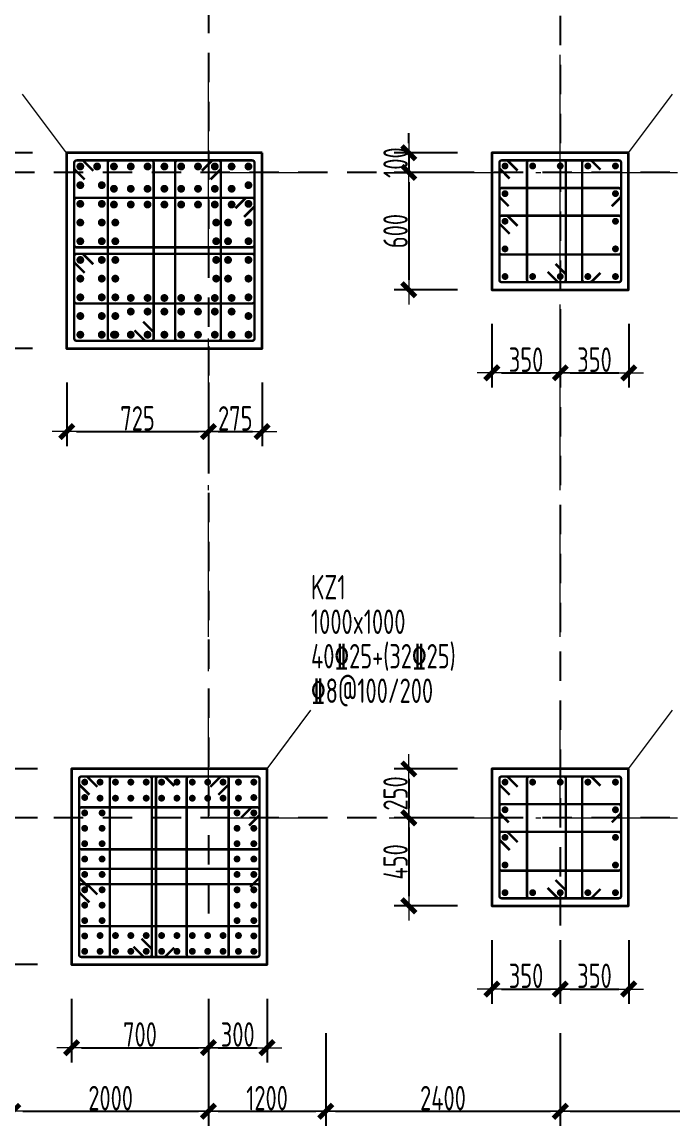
# Model space of a CAD drawing. Header units: millimetres. Extents: x 539196 to 807275, y 431843 to 1156631.
# Drawn here: x 610362 to 617021, y 953609 to 964896 of the extents above; entities that cross this region are included whole.
import ezdxf
from ezdxf.enums import TextEntityAlignment as Align

# ---------------------------------------------------------------- set-up
doc = ezdxf.new("R2010")
doc.units = ezdxf.units.MM
doc.header["$MEASUREMENT"] = 0
for name, pattern in [('DOTE', [2.42, 2, -0.2, 0.02, -0.2]), ('点划线', [1850, 1200, -300, 50, -300]), ('虚线', [500, 300, -200])]:
    doc.linetypes.add(name, pattern=pattern)
doc.layers.add('DOTE', color=1, linetype='DOTE')
for name, color, linetype, lineweight in [('柱尺寸标注', 3, 'Continuous', 18), ('柱标注引线', 2, 'Continuous', 18), ('柱箍筋', 1, 'Continuous', 25), ('柱纵筋', 1, 'Continuous', 70), ('柱集中标注', 2, 'Continuous', 18), ('砼柱', 2, 'Continuous', 35), ('网格', 9, '点划线', 18), ('轴线标注', 3, 'Continuous', 18)]:
    doc.layers.add(name, color=color, linetype=linetype, lineweight=lineweight)
doc.styles.add('样式 1_yjk_yjk_yjk_yjk_yjk', font='yjkeng.shx', dxfattribs={"width": 0.7, "bigfont": 'yjkchn.shx'})
doc.dimstyles.new('盈建科结构_yjk_yjk_yjk_yjk_yjk', dxfattribs={"dimscale": 100, "dimtxt": 2.5, "dimasz": 1, "dimexe": 1.5, "dimexo": 0.625, "dimgap": 0.1, "dimtad": 1, "dimdec": 0, "dimrnd": 1, "dimzin": 0, "dimdsep": 46, "dimtxsty": '样式 1_yjk_yjk_yjk_yjk_yjk', "dimblk": '_yjkbk', "dimblk1": 'ARCHTICK', "dimblk2": 'ARCHTICK', "dimcen": 0.09, "dimadec": 0, "dimazin": 0, "dimtfac": 1, "dimtdec": 4, "dimtix": 1, "dimtmove": 2, "dimatfit": 3, "dimfxl": 0, "dimtolj": 1, "dimtzin": 0, "dimarcsym": 0})

# ---------------------------------------------------------------- blocks, each defined once
blk = doc.blocks.new('_yjkbk')
blk.add_line((-1, 0), (1.5, 0))
blk.add_lwpolyline([(-0.7, -0.7, 0.5, 0.5, 0), (0.7, 0.7, 0.5, 0.5, 0)], format="xyseb")
blk = doc.blocks.new('*D1788')
at = {"layer": 'Defpoints', "color": 0}
for p in [(610818, 961559), (612268, 961559), (612268, 960709)]:
    blk.add_point(p, dxfattribs=at)
at = {"layer": '柱尺寸标注', "color": 0, "lineweight": -2}
for p, q in [((610818, 961209), (610818, 960559)), ((612268, 961209), (612268, 960559)), ((610918, 960709), (612168, 960709))]:
    blk.add_line(p, q, dxfattribs=at)
at = {"layer": '柱尺寸标注', "color": 0, "lineweight": -2, "xscale": 100, "yscale": 100, "zscale": 100, "rotation": 180}
blk.add_blockref('_yjkbk', (610818, 960709), dxfattribs=at)
at = {"layer": '柱尺寸标注', "color": 0, "lineweight": -2, "xscale": 100, "yscale": 100, "zscale": 100}
blk.add_blockref('_yjkbk', (612268, 960709), dxfattribs=at)
at = {"layer": '柱尺寸标注', "color": 0, "insert": (611543, 960844), "char_height": 250, "attachment_point": 5, "style": '样式 1_yjk_yjk_yjk_yjk_yjk'}
blk.add_mtext('\\A1;725', dxfattribs=at)
blk = doc.blocks.new('_ARCHTICK')
at = {"color": 0, "linetype": 'ByBlock', "const_width": 0.15}
blk.add_lwpolyline([(-0.5, -0.5), (0.5, 0.5)], dxfattribs=at)
blk = doc.blocks.new('*D1789')
at = {"layer": 'Defpoints', "color": 0}
for p in [(612268, 961559), (612818, 961559), (612818, 960709)]:
    blk.add_point(p, dxfattribs=at)
at = {"layer": '柱尺寸标注', "color": 0, "lineweight": -2}
for p, q in [((612268, 961209), (612268, 960559)), ((612818, 961209), (612818, 960559)), ((612368, 960709), (612718, 960709))]:
    blk.add_line(p, q, dxfattribs=at)
at = {"layer": '柱尺寸标注', "color": 0, "lineweight": -2, "xscale": 100, "yscale": 100, "zscale": 100, "rotation": 180}
blk.add_blockref('_yjkbk', (612268, 960709), dxfattribs=at)
at = {"layer": '柱尺寸标注', "color": 0, "lineweight": -2, "xscale": 100, "yscale": 100, "zscale": 100}
blk.add_blockref('_yjkbk', (612818, 960709), dxfattribs=at)
at = {"layer": '柱尺寸标注', "color": 0, "insert": (612543, 960844), "char_height": 250, "attachment_point": 5, "style": '样式 1_yjk_yjk_yjk_yjk_yjk'}
blk.add_mtext('\\A1;275', dxfattribs=at)
blk = doc.blocks.new('*D1790')
at = {"layer": 'Defpoints', "color": 0}
for p in [(610818, 963559), (609968, 963359), (610818, 963359)]:
    blk.add_point(p, dxfattribs=at)
at = {"layer": '柱尺寸标注', "color": 0, "lineweight": -2}
for p, q in [((609968, 963659), (609968, 963759)), ((610468, 963559), (609818, 963559)), ((609968, 963559), (609968, 963359)), ((610468, 963359), (609818, 963359)), ((609968, 963259), (609968, 963159))]:
    blk.add_line(p, q, dxfattribs=at)
at = {"layer": '柱尺寸标注', "color": 0, "lineweight": -2, "xscale": 100, "yscale": 100, "zscale": 100}
for p, rotation in [((609968, 963559), 270), ((609968, 963359), 90)]:
    blk.add_blockref('_yjkbk', p, dxfattribs=dict(at, rotation=rotation))
at = {"layer": '柱尺寸标注', "color": 0, "insert": (609833, 963459), "char_height": 250, "attachment_point": 5, "rotation": 90, "style": '样式 1_yjk_yjk_yjk_yjk_yjk'}
blk.add_mtext('\\A1;100', dxfattribs=at)
blk = doc.blocks.new('*D1791')
at = {"layer": 'Defpoints', "color": 0}
for p in [(610818, 963359), (609968, 961559), (610818, 961559)]:
    blk.add_point(p, dxfattribs=at)
at = {"layer": '柱尺寸标注', "color": 0, "lineweight": -2}
for p, q in [((610468, 963359), (609818, 963359)), ((609968, 963259), (609968, 961659)), ((610468, 961559), (609818, 961559))]:
    blk.add_line(p, q, dxfattribs=at)
at = {"layer": '柱尺寸标注', "color": 0, "lineweight": -2, "xscale": 100, "yscale": 100, "zscale": 100}
for p, rotation in [((609968, 963359), 90), ((609968, 961559), 270)]:
    blk.add_blockref('_yjkbk', p, dxfattribs=dict(at, rotation=rotation))
at = {"layer": '柱尺寸标注', "color": 0, "insert": (609833, 962459), "char_height": 250, "attachment_point": 5, "rotation": 90, "style": '样式 1_yjk_yjk_yjk_yjk_yjk'}
blk.add_mtext('\\A1;900', dxfattribs=at)
blk = doc.blocks.new('*D1792')
at = {"layer": 'Defpoints', "color": 0}
for p in [(610868, 955259), (612268, 955259), (612268, 954409)]:
    blk.add_point(p, dxfattribs=at)
at = {"layer": '柱尺寸标注', "color": 0, "lineweight": -2}
for p, q in [((610868, 954909), (610868, 954259)), ((612268, 954909), (612268, 954259)), ((610968, 954409), (612168, 954409))]:
    blk.add_line(p, q, dxfattribs=at)
at = {"layer": '柱尺寸标注', "color": 0, "lineweight": -2, "xscale": 100, "yscale": 100, "zscale": 100, "rotation": 180}
blk.add_blockref('_yjkbk', (610868, 954409), dxfattribs=at)
at = {"layer": '柱尺寸标注', "color": 0, "lineweight": -2, "xscale": 100, "yscale": 100, "zscale": 100}
blk.add_blockref('_yjkbk', (612268, 954409), dxfattribs=at)
at = {"layer": '柱尺寸标注', "color": 0, "insert": (611568, 954544), "char_height": 250, "attachment_point": 5, "style": '样式 1_yjk_yjk_yjk_yjk_yjk'}
blk.add_mtext('\\A1;700', dxfattribs=at)
blk = doc.blocks.new('*D1793')
at = {"layer": 'Defpoints', "color": 0}
for p in [(612268, 955259), (612868, 955259), (612868, 954409)]:
    blk.add_point(p, dxfattribs=at)
at = {"layer": '柱尺寸标注', "color": 0, "lineweight": -2}
for p, q in [((612268, 954909), (612268, 954259)), ((612868, 954909), (612868, 954259)), ((612368, 954409), (612768, 954409))]:
    blk.add_line(p, q, dxfattribs=at)
at = {"layer": '柱尺寸标注', "color": 0, "lineweight": -2, "xscale": 100, "yscale": 100, "zscale": 100, "rotation": 180}
blk.add_blockref('_yjkbk', (612268, 954409), dxfattribs=at)
at = {"layer": '柱尺寸标注', "color": 0, "lineweight": -2, "xscale": 100, "yscale": 100, "zscale": 100}
blk.add_blockref('_yjkbk', (612868, 954409), dxfattribs=at)
at = {"layer": '柱尺寸标注', "color": 0, "insert": (612568, 954544), "char_height": 250, "attachment_point": 5, "style": '样式 1_yjk_yjk_yjk_yjk_yjk'}
blk.add_mtext('\\A1;300', dxfattribs=at)
blk = doc.blocks.new('*D1794')
at = {"layer": 'Defpoints', "color": 0}
for p in [(610868, 957259), (610018, 956759), (610868, 956759)]:
    blk.add_point(p, dxfattribs=at)
at = {"layer": '柱尺寸标注', "color": 0, "lineweight": -2}
for p, q in [((610518, 957259), (609868, 957259)), ((610018, 957159), (610018, 956859)), ((610518, 956759), (609868, 956759))]:
    blk.add_line(p, q, dxfattribs=at)
at = {"layer": '柱尺寸标注', "color": 0, "lineweight": -2, "xscale": 100, "yscale": 100, "zscale": 100}
for p, rotation in [((610018, 957259), 90), ((610018, 956759), 270)]:
    blk.add_blockref('_yjkbk', p, dxfattribs=dict(at, rotation=rotation))
at = {"layer": '柱尺寸标注', "color": 0, "insert": (609883, 957009), "char_height": 250, "attachment_point": 5, "rotation": 90, "style": '样式 1_yjk_yjk_yjk_yjk_yjk'}
blk.add_mtext('\\A1;250', dxfattribs=at)
blk = doc.blocks.new('*D1795')
at = {"layer": 'Defpoints', "color": 0}
for p in [(610868, 956759), (610018, 955259), (610868, 955259)]:
    blk.add_point(p, dxfattribs=at)
at = {"layer": '柱尺寸标注', "color": 0, "lineweight": -2}
for p, q in [((610518, 956759), (609868, 956759)), ((610018, 956659), (610018, 955359)), ((610518, 955259), (609868, 955259))]:
    blk.add_line(p, q, dxfattribs=at)
at = {"layer": '柱尺寸标注', "color": 0, "lineweight": -2, "xscale": 100, "yscale": 100, "zscale": 100}
for p, rotation in [((610018, 956759), 90), ((610018, 955259), 270)]:
    blk.add_blockref('_yjkbk', p, dxfattribs=dict(at, rotation=rotation))
at = {"layer": '柱尺寸标注', "color": 0, "insert": (609883, 956009), "char_height": 250, "attachment_point": 5, "rotation": 90, "style": '样式 1_yjk_yjk_yjk_yjk_yjk'}
blk.add_mtext('\\A1;750', dxfattribs=at)
blk = doc.blocks.new('*D1796')
at = {"layer": 'Defpoints', "color": 0}
for p in [(615168, 962159), (615868, 962159), (615868, 961309)]:
    blk.add_point(p, dxfattribs=at)
at = {"layer": '柱尺寸标注', "color": 0, "lineweight": -2}
for p, q in [((615168, 961809), (615168, 961159)), ((615868, 961809), (615868, 961159)), ((615268, 961309), (615768, 961309))]:
    blk.add_line(p, q, dxfattribs=at)
at = {"layer": '柱尺寸标注', "color": 0, "lineweight": -2, "xscale": 100, "yscale": 100, "zscale": 100, "rotation": 180}
blk.add_blockref('_yjkbk', (615168, 961309), dxfattribs=at)
at = {"layer": '柱尺寸标注', "color": 0, "lineweight": -2, "xscale": 100, "yscale": 100, "zscale": 100}
blk.add_blockref('_yjkbk', (615868, 961309), dxfattribs=at)
at = {"layer": '柱尺寸标注', "color": 0, "insert": (615518, 961444), "char_height": 250, "attachment_point": 5, "style": '样式 1_yjk_yjk_yjk_yjk_yjk'}
blk.add_mtext('\\A1;350', dxfattribs=at)
blk = doc.blocks.new('*D1797')
at = {"layer": 'Defpoints', "color": 0}
for p in [(615868, 962159), (616568, 962159), (616568, 961309)]:
    blk.add_point(p, dxfattribs=at)
at = {"layer": '柱尺寸标注', "color": 0, "lineweight": -2}
for p, q in [((615868, 961809), (615868, 961159)), ((616568, 961809), (616568, 961159)), ((615968, 961309), (616468, 961309))]:
    blk.add_line(p, q, dxfattribs=at)
at = {"layer": '柱尺寸标注', "color": 0, "lineweight": -2, "xscale": 100, "yscale": 100, "zscale": 100, "rotation": 180}
blk.add_blockref('_yjkbk', (615868, 961309), dxfattribs=at)
at = {"layer": '柱尺寸标注', "color": 0, "lineweight": -2, "xscale": 100, "yscale": 100, "zscale": 100}
blk.add_blockref('_yjkbk', (616568, 961309), dxfattribs=at)
at = {"layer": '柱尺寸标注', "color": 0, "insert": (616218, 961444), "char_height": 250, "attachment_point": 5, "style": '样式 1_yjk_yjk_yjk_yjk_yjk'}
blk.add_mtext('\\A1;350', dxfattribs=at)
blk = doc.blocks.new('*D1798')
at = {"layer": 'Defpoints', "color": 0}
for p in [(615168, 963559), (614318, 963359), (615168, 963359)]:
    blk.add_point(p, dxfattribs=at)
at = {"layer": '柱尺寸标注', "color": 0, "lineweight": -2}
for p, q in [((614318, 963659), (614318, 963759)), ((614818, 963559), (614168, 963559)), ((614318, 963559), (614318, 963359)), ((614818, 963359), (614168, 963359)), ((614318, 963259), (614318, 963159))]:
    blk.add_line(p, q, dxfattribs=at)
at = {"layer": '柱尺寸标注', "color": 0, "lineweight": -2, "xscale": 100, "yscale": 100, "zscale": 100}
for p, rotation in [((614318, 963559), 270), ((614318, 963359), 90)]:
    blk.add_blockref('_yjkbk', p, dxfattribs=dict(at, rotation=rotation))
at = {"layer": '柱尺寸标注', "color": 0, "insert": (614183, 963459), "char_height": 250, "attachment_point": 5, "rotation": 90, "style": '样式 1_yjk_yjk_yjk_yjk_yjk'}
blk.add_mtext('\\A1;100', dxfattribs=at)
blk = doc.blocks.new('*D1799')
at = {"layer": 'Defpoints', "color": 0}
for p in [(615168, 963359), (614318, 962159), (615168, 962159)]:
    blk.add_point(p, dxfattribs=at)
at = {"layer": '柱尺寸标注', "color": 0, "lineweight": -2}
for p, q in [((614818, 963359), (614168, 963359)), ((614318, 963259), (614318, 962259)), ((614818, 962159), (614168, 962159))]:
    blk.add_line(p, q, dxfattribs=at)
at = {"layer": '柱尺寸标注', "color": 0, "lineweight": -2, "xscale": 100, "yscale": 100, "zscale": 100}
for p, rotation in [((614318, 963359), 90), ((614318, 962159), 270)]:
    blk.add_blockref('_yjkbk', p, dxfattribs=dict(at, rotation=rotation))
at = {"layer": '柱尺寸标注', "color": 0, "insert": (614183, 962759), "char_height": 250, "attachment_point": 5, "rotation": 90, "style": '样式 1_yjk_yjk_yjk_yjk_yjk'}
blk.add_mtext('\\A1;600', dxfattribs=at)
blk = doc.blocks.new('*D1800')
at = {"layer": 'Defpoints', "color": 0}
for p in [(615168, 955859), (615868, 955859), (615868, 955009)]:
    blk.add_point(p, dxfattribs=at)
at = {"layer": '柱尺寸标注', "color": 0, "lineweight": -2}
for p, q in [((615168, 955509), (615168, 954859)), ((615868, 955509), (615868, 954859)), ((615268, 955009), (615768, 955009))]:
    blk.add_line(p, q, dxfattribs=at)
at = {"layer": '柱尺寸标注', "color": 0, "lineweight": -2, "xscale": 100, "yscale": 100, "zscale": 100, "rotation": 180}
blk.add_blockref('_yjkbk', (615168, 955009), dxfattribs=at)
at = {"layer": '柱尺寸标注', "color": 0, "lineweight": -2, "xscale": 100, "yscale": 100, "zscale": 100}
blk.add_blockref('_yjkbk', (615868, 955009), dxfattribs=at)
at = {"layer": '柱尺寸标注', "color": 0, "insert": (615518, 955144), "char_height": 250, "attachment_point": 5, "style": '样式 1_yjk_yjk_yjk_yjk_yjk'}
blk.add_mtext('\\A1;350', dxfattribs=at)
blk = doc.blocks.new('*D1801')
at = {"layer": 'Defpoints', "color": 0}
for p in [(615868, 955859), (616568, 955859), (616568, 955009)]:
    blk.add_point(p, dxfattribs=at)
at = {"layer": '柱尺寸标注', "color": 0, "lineweight": -2}
for p, q in [((615868, 955509), (615868, 954859)), ((616568, 955509), (616568, 954859)), ((615968, 955009), (616468, 955009))]:
    blk.add_line(p, q, dxfattribs=at)
at = {"layer": '柱尺寸标注', "color": 0, "lineweight": -2, "xscale": 100, "yscale": 100, "zscale": 100, "rotation": 180}
blk.add_blockref('_yjkbk', (615868, 955009), dxfattribs=at)
at = {"layer": '柱尺寸标注', "color": 0, "lineweight": -2, "xscale": 100, "yscale": 100, "zscale": 100}
blk.add_blockref('_yjkbk', (616568, 955009), dxfattribs=at)
at = {"layer": '柱尺寸标注', "color": 0, "insert": (616218, 955144), "char_height": 250, "attachment_point": 5, "style": '样式 1_yjk_yjk_yjk_yjk_yjk'}
blk.add_mtext('\\A1;350', dxfattribs=at)
blk = doc.blocks.new('*D1802')
at = {"layer": 'Defpoints', "color": 0}
for p in [(615168, 957259), (614318, 956759), (615168, 956759)]:
    blk.add_point(p, dxfattribs=at)
at = {"layer": '柱尺寸标注', "color": 0, "lineweight": -2}
for p, q in [((614818, 957259), (614168, 957259)), ((614318, 957159), (614318, 956859)), ((614818, 956759), (614168, 956759))]:
    blk.add_line(p, q, dxfattribs=at)
at = {"layer": '柱尺寸标注', "color": 0, "lineweight": -2, "xscale": 100, "yscale": 100, "zscale": 100}
for p, rotation in [((614318, 957259), 90), ((614318, 956759), 270)]:
    blk.add_blockref('_yjkbk', p, dxfattribs=dict(at, rotation=rotation))
at = {"layer": '柱尺寸标注', "color": 0, "insert": (614183, 957009), "char_height": 250, "attachment_point": 5, "rotation": 90, "style": '样式 1_yjk_yjk_yjk_yjk_yjk'}
blk.add_mtext('\\A1;250', dxfattribs=at)
blk = doc.blocks.new('*D1803')
at = {"layer": 'Defpoints', "color": 0}
for p in [(615168, 956759), (614318, 955859), (615168, 955859)]:
    blk.add_point(p, dxfattribs=at)
at = {"layer": '柱尺寸标注', "color": 0, "lineweight": -2}
for p, q in [((614818, 956759), (614168, 956759)), ((614318, 956659), (614318, 955959)), ((614818, 955859), (614168, 955859))]:
    blk.add_line(p, q, dxfattribs=at)
at = {"layer": '柱尺寸标注', "color": 0, "lineweight": -2, "xscale": 100, "yscale": 100, "zscale": 100}
for p, rotation in [((614318, 956759), 90), ((614318, 955859), 270)]:
    blk.add_blockref('_yjkbk', p, dxfattribs=dict(at, rotation=rotation))
at = {"layer": '柱尺寸标注', "color": 0, "insert": (614183, 956309), "char_height": 250, "attachment_point": 5, "rotation": 90, "style": '样式 1_yjk_yjk_yjk_yjk_yjk'}
blk.add_mtext('\\A1;450', dxfattribs=at)
blk = doc.blocks.new('*D17')
at = {"layer": 'Defpoints', "color": 0}
for p in [(610268, 956759), (612268, 956759), (612268, 953759)]:
    blk.add_point(p, dxfattribs=at)
at = {"layer": '轴线标注', "color": 0, "lineweight": -2}
for p, q in [((610268, 954559), (610268, 953609)), ((612268, 954559), (612268, 953609)), ((610368, 953759), (612168, 953759))]:
    blk.add_line(p, q, dxfattribs=at)
at = {"layer": '轴线标注', "color": 0, "lineweight": -2, "xscale": 100, "yscale": 100, "zscale": 100, "rotation": 180}
blk.add_blockref('_yjkbk', (610268, 953759), dxfattribs=at)
at = {"layer": '轴线标注', "color": 0, "lineweight": -2, "xscale": 100, "yscale": 100, "zscale": 100}
blk.add_blockref('_yjkbk', (612268, 953759), dxfattribs=at)
at = {"layer": '轴线标注', "color": 0, "insert": (611268, 953894), "char_height": 250, "attachment_point": 5, "style": '样式 1_yjk_yjk_yjk_yjk_yjk'}
blk.add_mtext('\\A1;2000', dxfattribs=at)
blk = doc.blocks.new('*D19')
at = {"layer": 'Defpoints', "color": 0}
for p in [(612268, 956759), (613468, 956759), (613468, 953759)]:
    blk.add_point(p, dxfattribs=at)
at = {"layer": '轴线标注', "color": 0, "lineweight": -2}
for p, q in [((612268, 954559), (612268, 953609)), ((613468, 954559), (613468, 953609)), ((612368, 953759), (613368, 953759))]:
    blk.add_line(p, q, dxfattribs=at)
at = {"layer": '轴线标注', "color": 0, "lineweight": -2, "xscale": 100, "yscale": 100, "zscale": 100, "rotation": 180}
blk.add_blockref('_yjkbk', (612268, 953759), dxfattribs=at)
at = {"layer": '轴线标注', "color": 0, "lineweight": -2, "xscale": 100, "yscale": 100, "zscale": 100}
blk.add_blockref('_yjkbk', (613468, 953759), dxfattribs=at)
at = {"layer": '轴线标注', "color": 0, "insert": (612868, 953894), "char_height": 250, "attachment_point": 5, "style": '样式 1_yjk_yjk_yjk_yjk_yjk'}
blk.add_mtext('\\A1;1200', dxfattribs=at)
blk = doc.blocks.new('*D21')
at = {"layer": 'Defpoints', "color": 0}
for p in [(613468, 956759), (615868, 956759), (615868, 953759)]:
    blk.add_point(p, dxfattribs=at)
at = {"layer": '轴线标注', "color": 0, "lineweight": -2}
for p, q in [((613468, 954559), (613468, 953609)), ((615868, 954559), (615868, 953609)), ((613568, 953759), (615768, 953759))]:
    blk.add_line(p, q, dxfattribs=at)
at = {"layer": '轴线标注', "color": 0, "lineweight": -2, "xscale": 100, "yscale": 100, "zscale": 100, "rotation": 180}
blk.add_blockref('_yjkbk', (613468, 953759), dxfattribs=at)
at = {"layer": '轴线标注', "color": 0, "lineweight": -2, "xscale": 100, "yscale": 100, "zscale": 100}
blk.add_blockref('_yjkbk', (615868, 953759), dxfattribs=at)
at = {"layer": '轴线标注', "color": 0, "insert": (614668, 953894), "char_height": 250, "attachment_point": 5, "style": '样式 1_yjk_yjk_yjk_yjk_yjk'}
blk.add_mtext('\\A1;2400', dxfattribs=at)
blk = doc.blocks.new('*D23')
at = {"layer": 'Defpoints', "color": 0}
for p in [(615868, 956759), (619668, 956759), (619668, 953759)]:
    blk.add_point(p, dxfattribs=at)
at = {"layer": '轴线标注', "color": 0, "lineweight": -2}
for p, q in [((615868, 954559), (615868, 953609)), ((619668, 954559), (619668, 953609)), ((615968, 953759), (619568, 953759))]:
    blk.add_line(p, q, dxfattribs=at)
at = {"layer": '轴线标注', "color": 0, "lineweight": -2, "xscale": 100, "yscale": 100, "zscale": 100, "rotation": 180}
blk.add_blockref('_yjkbk', (615868, 953759), dxfattribs=at)
at = {"layer": '轴线标注', "color": 0, "lineweight": -2, "xscale": 100, "yscale": 100, "zscale": 100}
blk.add_blockref('_yjkbk', (619668, 953759), dxfattribs=at)
at = {"layer": '轴线标注', "color": 0, "insert": (617768, 953894), "char_height": 250, "attachment_point": 5, "style": '样式 1_yjk_yjk_yjk_yjk_yjk'}
blk.add_mtext('\\A1;3800', dxfattribs=at)
blk = doc.blocks.new('jzzw')
at = {"layer": 'DOTE', "color": 1, "linetype": '虚线'}
for p, q in [((917386, 873149), (917386, 834829)), ((913786, 853271), (913786, 834829)), ((913786, 853271), (913786, 834829)), ((913786, 853271), (913786, 834829)), ((952506, 842549), (911886, 842549)), ((952506, 842549), (911886, 842549)), ((952506, 835949), (912186, 835949)), ((952506, 835949), (912186, 835949)), ((952506, 835949), (912186, 835949)), ((952506, 835949), (912186, 835949))]:
    blk.add_line(p, q, dxfattribs=at)

msp = doc.modelspace()

# ---------------------------------------------------------------- linework, layer by layer
at = {"layer": '柱标注引线'}
for p, q in [((610817.6, 963559.2), (610367.6, 964159.2)), ((616567.6, 963559.2), (617017.6, 964159.2)), ((612867.6, 957259.2), (613317.6, 957859.2)), ((616567.6, 957259.2), (617017.6, 957859.2))]:
    msp.add_line(p, q, dxfattribs=at)
at = {"layer": '柱箍筋', "const_width": 25}
for points in [[(611090.2, 963375), (610991.2, 963474, 0.1989124), (610972.6, 963481.7), (610921.3, 963481.7, 0.4142136), (610895.1, 963455.5), (610895.1, 961663, 0.4142136), (610921.3, 961636.7), (612713.8, 961636.7, 0.4142136), (612740.1, 961663), (612740.1, 963455.5, 0.4142136), (612713.8, 963481.7), (610921.3, 963481.7, 0.4142136), (610895.1, 963455.5), (610895.1, 963404.2, 0.1989124), (610902.8, 963385.6), (611001.8, 963286.6)], [(611513, 961743.4), (611612, 961644.4, 0.1989124), (611630.6, 961636.7), (611681.8, 961636.7, 0.4142136), (611708.1, 961663), (611708.1, 963455.5, 0.4142136), (611681.8, 963481.7), (611265.3, 963481.7, 0.4142136), (611239.1, 963455.5), (611239.1, 961663, 0.4142136), (611265.3, 961636.7), (611681.8, 961636.7, 0.4142136), (611708.1, 961663), (611708.1, 961714.2, 0.1989124), (611700.4, 961732.8), (611601.4, 961831.8)], [(612201, 963375), (612300, 963474, -0.1989124), (612318.6, 963481.7), (612369.8, 963481.7, -0.4142136), (612396.1, 963455.5), (612396.1, 961663, -0.4142136), (612369.8, 961636.7), (611953.3, 961636.7, -0.4142136), (611927.1, 961663), (611927.1, 963455.5, -0.4142136), (611953.3, 963481.7), (612369.8, 963481.7, -0.4142136), (612396.1, 963455.5), (612396.1, 963404.2, -0.1989124), (612388.4, 963385.6), (612289.4, 963286.6)], [(615431.6, 963376.5), (615333.4, 963474.8, 0.1989124), (615316.6, 963481.7), (615268.8, 963481.7, 0.4142136), (615245.1, 963458), (615245.1, 962260.5, 0.4142136), (615268.8, 962236.7), (616466.3, 962236.7, 0.4142136), (616490.1, 962260.5), (616490.1, 963458, 0.4142136), (616466.3, 963481.7), (615268.8, 963481.7, 0.4142136), (615245.1, 963458), (615245.1, 963410.2, 0.1989124), (615252, 963393.5), (615350.3, 963295.2)], [(615738.5, 962342), (615836.8, 962243.7, 0.1989124), (615853.6, 962236.7), (615901.3, 962236.7, 0.4142136), (615925.1, 962260.5), (615925.1, 963458, 0.4142136), (615901.3, 963481.7), (615551.3, 963481.7, 0.4142136), (615527.6, 963458), (615527.6, 962260.5, 0.4142136), (615551.3, 962236.7), (615901.3, 962236.7, 0.4142136), (615925.1, 962260.5), (615925.1, 962308.2, 0.1989124), (615918.1, 962325), (615819.9, 962423.3)], [(616279.1, 962332.1), (616190.7, 962243.7, -0.131362), (616164.1, 962236.7), (616116.3, 962236.7, -0.4142136), (616092.6, 962260.5), (616092.6, 963458, -0.4142136), (616116.3, 963481.7), (616164.1, 963481.7, -0.131362), (616190.7, 963474.8), (616279.1, 963386.4)], [(615340.4, 963012.7), (615252, 963101.1, -0.131362), (615245.1, 963127.7), (615245.1, 963175.5, -0.4142136), (615268.8, 963199.2), (616466.3, 963199.2, -0.4142136), (616490.1, 963175.5), (616490.1, 963127.7, -0.131362), (616483.1, 963101.1), (616394.7, 963012.7)], [(612633.4, 962904.4), (612732.4, 963003.4, 0.1989124), (612740.1, 963022), (612740.1, 963073.3, 0.4142136), (612713.8, 963099.5), (610921.3, 963099.5, 0.4142136), (610895.1, 963073.3), (610895.1, 962618.5, 0.4142136), (610921.3, 962592.3), (612713.8, 962592.3, 0.4142136), (612740.1, 962618.5), (612740.1, 963073.3, 0.4142136), (612713.8, 963099.5), (612662.6, 963099.5, 0.1989124), (612644, 963091.8), (612545, 962992.8)], [(615350.3, 962730.2), (615252, 962828.5, -0.1989124), (615245.1, 962845.2), (615245.1, 962893, -0.4142136), (615268.8, 962916.7), (616466.3, 962916.7, -0.4142136), (616490.1, 962893), (616490.1, 962543, -0.4142136), (616466.3, 962519.2), (615268.8, 962519.2, -0.4142136), (615245.1, 962543), (615245.1, 962893, -0.4142136), (615268.8, 962916.7), (615316.6, 962916.7, -0.1989124), (615333.4, 962909.8), (615431.6, 962811.5)], [(611001.8, 962331.1), (610902.8, 962430.1, -0.1989124), (610895.1, 962448.7), (610895.1, 962499.9, -0.4142136), (610921.3, 962526.2), (612713.8, 962526.2, -0.4142136), (612740.1, 962499.9), (612740.1, 962045.2, -0.4142136), (612713.8, 962018.9), (610921.3, 962018.9, -0.4142136), (610895.1, 962045.2), (610895.1, 962499.9, -0.4142136), (610921.3, 962526.2), (610972.6, 962526.2, -0.1989124), (610991.2, 962518.5), (611090.2, 962419.5)], [(611131.6, 957076.5), (611033.4, 957174.8, 0.1989124), (611016.6, 957181.7), (610968.8, 957181.7, 0.4142136), (610945.1, 957158), (610945.1, 955360.5, 0.4142136), (610968.8, 955336.7), (612766.3, 955336.7, 0.4142136), (612790.1, 955360.5), (612790.1, 957158, 0.4142136), (612766.3, 957181.7), (610968.8, 957181.7, 0.4142136), (610945.1, 957158), (610945.1, 957110.2, 0.1989124), (610952, 957093.5), (611050.3, 956995.2)], [(611502.6, 955442), (611600.9, 955343.7, 0.1989124), (611617.7, 955336.7), (611665.4, 955336.7, 0.4142136), (611689.2, 955360.5), (611689.2, 957158, 0.4142136), (611665.4, 957181.7), (611283.4, 957181.7, 0.4142136), (611259.6, 957158), (611259.6, 955360.5, 0.4142136), (611283.4, 955336.7), (611665.4, 955336.7, 0.4142136), (611689.2, 955360.5), (611689.2, 955408.2, 0.1989124), (611682.2, 955425), (611583.9, 955523.3)], [(611918, 955432.1), (611829.6, 955343.7, -0.131362), (611802.9, 955336.7), (611755.2, 955336.7, -0.4142136), (611731.5, 955360.5), (611731.5, 957158, -0.4142136), (611755.2, 957181.7), (611802.9, 957181.7, -0.131362), (611829.6, 957174.8), (611918, 957086.4)], [(612289, 957076.5), (612387.3, 957174.8, -0.1989124), (612404.1, 957181.7), (612451.8, 957181.7, -0.4142136), (612475.5, 957158), (612475.5, 955360.5, -0.4142136), (612451.8, 955336.7), (612069.7, 955336.7, -0.4142136), (612046, 955360.5), (612046, 957158, -0.4142136), (612069.7, 957181.7), (612451.8, 957181.7, -0.4142136), (612475.5, 957158), (612475.5, 957110.2, -0.1989124), (612468.6, 957093.5), (612370.3, 956995.2)], [(615431.6, 957076.5), (615333.4, 957174.8, 0.1989124), (615316.6, 957181.7), (615268.8, 957181.7, 0.4142136), (615245.1, 957158), (615245.1, 955960.5, 0.4142136), (615268.8, 955936.7), (616466.3, 955936.7, 0.4142136), (616490.1, 955960.5), (616490.1, 957158, 0.4142136), (616466.3, 957181.7), (615268.8, 957181.7, 0.4142136), (615245.1, 957158), (615245.1, 957110.2, 0.1989124), (615252, 957093.5), (615350.3, 956995.2)], [(615738.5, 956042), (615836.8, 955943.7, 0.1989124), (615853.6, 955936.7), (615901.3, 955936.7, 0.4142136), (615925.1, 955960.5), (615925.1, 957158, 0.4142136), (615901.3, 957181.7), (615551.3, 957181.7, 0.4142136), (615527.6, 957158), (615527.6, 955960.5, 0.4142136), (615551.3, 955936.7), (615901.3, 955936.7, 0.4142136), (615925.1, 955960.5), (615925.1, 956008.2, 0.1989124), (615918.1, 956025), (615819.9, 956123.3)], [(616279.1, 956032.1), (616190.7, 955943.7, -0.131362), (616164.1, 955936.7), (616116.3, 955936.7, -0.4142136), (616092.6, 955960.5), (616092.6, 957158, -0.4142136), (616116.3, 957181.7), (616164.1, 957181.7, -0.131362), (616190.7, 957174.8), (616279.1, 957086.4)], [(612684.9, 956680.6), (612783.1, 956778.9, 0.1989124), (612790.1, 956795.7), (612790.1, 956843.4, 0.4142136), (612766.3, 956867.2), (610968.8, 956867.2, 0.4142136), (610945.1, 956843.4), (610945.1, 956461.4, 0.4142136), (610968.8, 956437.6), (612766.3, 956437.6, 0.4142136), (612790.1, 956461.4), (612790.1, 956843.4, 0.4142136), (612766.3, 956867.2), (612718.6, 956867.2, 0.1989124), (612701.8, 956860.2), (612603.5, 956762)], [(615340.4, 956712.7), (615252, 956801.1, -0.131362), (615245.1, 956827.7), (615245.1, 956875.5, -0.4142136), (615268.8, 956899.2), (616466.3, 956899.2, -0.4142136), (616490.1, 956875.5), (616490.1, 956827.7, -0.131362), (616483.1, 956801.1), (616394.7, 956712.7)], [(615350.3, 956430.2), (615252, 956528.5, -0.1989124), (615245.1, 956545.2), (615245.1, 956593, -0.4142136), (615268.8, 956616.7), (616466.3, 956616.7, -0.4142136), (616490.1, 956593), (616490.1, 956243, -0.4142136), (616466.3, 956219.2), (615268.8, 956219.2, -0.4142136), (615245.1, 956243), (615245.1, 956593, -0.4142136), (615268.8, 956616.7), (615316.6, 956616.7, -0.1989124), (615333.4, 956609.8), (615431.6, 956511.5)], [(611040.4, 956051.6), (610952, 956140, -0.131362), (610945.1, 956166.6), (610945.1, 956214.3, -0.4142136), (610968.8, 956238.1), (612766.3, 956238.1, -0.4142136), (612790.1, 956214.3), (612790.1, 956166.6, -0.131362), (612783.1, 956140), (612694.7, 956051.6)], [(611050.3, 955894.3), (610952, 955992.5, -0.1989124), (610945.1, 956009.3), (610945.1, 956057.1, -0.4142136), (610968.8, 956080.8), (612766.3, 956080.8, -0.4142136), (612790.1, 956057.1), (612790.1, 955675, -0.4142136), (612766.3, 955651.3), (610968.8, 955651.3, -0.4142136), (610945.1, 955675), (610945.1, 956057.1, -0.4142136), (610968.8, 956080.8), (611016.6, 956080.8, -0.1989124), (611033.4, 956073.9), (611131.6, 955975.6)]]:
    msp.add_lwpolyline(points, format="xyb", dxfattribs=at)
at = {"layer": '柱纵筋'}
for points, const_width in [([(610977.6, 963419.2, 1), (610937.6, 963419.2, 1)], 40), ([(611149.6, 963419.2, 1), (611109.6, 963419.2, 1)], 40), ([(611321.6, 963419.2, 1), (611281.6, 963419.2, 1)], 40), ([(611493.6, 963419.2, 1), (611453.6, 963419.2, 1)], 40), ([(611665.6, 963419.2, 1), (611625.6, 963419.2, 1)], 40), ([(611837.6, 963419.2, 1), (611797.6, 963419.2, 1)], 40), ([(612009.6, 963419.2, 1), (611969.6, 963419.2, 1)], 40), ([(612181.6, 963419.2, 1), (612141.6, 963419.2, 1)], 40), ([(612353.6, 963419.2, 1), (612313.6, 963419.2, 1)], 40), ([(612525.6, 963419.2, 1), (612485.6, 963419.2, 1)], 40), ([(612697.6, 963419.2, 1), (612657.6, 963419.2, 1)], 40), ([(615320.1, 963424.2, 1), (615285.1, 963424.2, 1)], 35), ([(615602.6, 963424.2, 1), (615567.6, 963424.2, 1)], 35), ([(615885.1, 963424.2, 1), (615850.1, 963424.2, 1)], 35), ([(616167.6, 963424.2, 1), (616132.6, 963424.2, 1)], 35), ([(616450.1, 963424.2, 1), (616415.1, 963424.2, 1)], 35), ([(610977.6, 963228.1, 1), (610937.6, 963228.1, 1)], 40), ([(611196.9, 963228.1, 1), (611156.9, 963228.1, 1)], 40), ([(611321.6, 963191.6, 1), (611281.6, 963191.6, 1)], 40), ([(611493.6, 963191.6, 1), (611453.6, 963191.6, 1)], 40), ([(611665.6, 963191.6, 1), (611625.6, 963191.6, 1)], 40), ([(611837.6, 963191.6, 1), (611797.6, 963191.6, 1)], 40), ([(612009.6, 963191.6, 1), (611969.6, 963191.6, 1)], 40), ([(612181.6, 963191.6, 1), (612141.6, 963191.6, 1)], 40), ([(612353.6, 963191.6, 1), (612313.6, 963191.6, 1)], 40), ([(612525.6, 963191.6, 1), (612485.6, 963191.6, 1)], 40), ([(612697.6, 963228.1, 1), (612657.6, 963228.1, 1)], 40), ([(615320.1, 963141.7, 1), (615285.1, 963141.7, 1)], 35), ([(616450.1, 963141.7, 1), (616415.1, 963141.7, 1)], 35), ([(610977.6, 963037, 1), (610937.6, 963037, 1)], 40), ([(611196.9, 963037, 1), (611156.9, 963037, 1)], 40), ([(611321.6, 963029.9, 1), (611281.6, 963029.9, 1)], 40), ([(611493.6, 963029.9, 1), (611453.6, 963029.9, 1)], 40), ([(611665.6, 963029.9, 1), (611625.6, 963029.9, 1)], 40), ([(611837.6, 963029.9, 1), (611797.6, 963029.9, 1)], 40), ([(612009.6, 963029.9, 1), (611969.6, 963029.9, 1)], 40), ([(612181.6, 963029.9, 1), (612141.6, 963029.9, 1)], 40), ([(612353.6, 963029.9, 1), (612313.6, 963029.9, 1)], 40), ([(612525.6, 963029.9, 1), (612485.6, 963029.9, 1)], 40), ([(612697.6, 963037, 1), (612657.6, 963037, 1)], 40), ([(610977.6, 962845.9, 1), (610937.6, 962845.9, 1)], 40), ([(611196.9, 962845.9, 1), (611156.9, 962845.9, 1)], 40), ([(611335.7, 962845.9, 1), (611295.7, 962845.9, 1)], 40), ([(612367.4, 962845.9, 1), (612327.4, 962845.9, 1)], 40), ([(612488.9, 962845.9, 1), (612448.9, 962845.9, 1)], 40), ([(612697.6, 962845.9, 1), (612657.6, 962845.9, 1)], 40), ([(615320.1, 962859.2, 1), (615285.1, 962859.2, 1)], 35), ([(616450.1, 962859.2, 1), (616415.1, 962859.2, 1)], 35), ([(610977.6, 962654.8, 1), (610937.6, 962654.8, 1)], 40), ([(611196.9, 962654.8, 1), (611156.9, 962654.8, 1)], 40), ([(611335.7, 962654.8, 1), (611295.7, 962654.8, 1)], 40), ([(612367.4, 962654.8, 1), (612327.4, 962654.8, 1)], 40), ([(612488.9, 962654.8, 1), (612448.9, 962654.8, 1)], 40), ([(612697.6, 962654.8, 1), (612657.6, 962654.8, 1)], 40), ([(615320.1, 962576.7, 1), (615285.1, 962576.7, 1)], 35), ([(616450.1, 962576.7, 1), (616415.1, 962576.7, 1)], 35), ([(610977.6, 962463.7, 1), (610937.6, 962463.7, 1)], 40), ([(611196.9, 962463.7, 1), (611156.9, 962463.7, 1)], 40), ([(611335.7, 962463.7, 1), (611295.7, 962463.7, 1)], 40), ([(612367.4, 962463.7, 1), (612327.4, 962463.7, 1)], 40), ([(612488.9, 962463.7, 1), (612448.9, 962463.7, 1)], 40), ([(612697.6, 962463.7, 1), (612657.6, 962463.7, 1)], 40), ([(610977.6, 962272.6, 1), (610937.6, 962272.6, 1)], 40), ([(611196.9, 962272.6, 1), (611156.9, 962272.6, 1)], 40), ([(611335.7, 962272.6, 1), (611295.7, 962272.6, 1)], 40), ([(612367.4, 962272.6, 1), (612327.4, 962272.6, 1)], 40), ([(612488.9, 962272.6, 1), (612448.9, 962272.6, 1)], 40), ([(612697.6, 962272.6, 1), (612657.6, 962272.6, 1)], 40), ([(615320.1, 962294.2, 1), (615285.1, 962294.2, 1)], 35), ([(615602.6, 962294.2, 1), (615567.6, 962294.2, 1)], 35), ([(615885.1, 962294.2, 1), (615850.1, 962294.2, 1)], 35), ([(616167.6, 962294.2, 1), (616132.6, 962294.2, 1)], 35), ([(616450.1, 962294.2, 1), (616415.1, 962294.2, 1)], 35), ([(610977.6, 962081.4, 1), (610937.6, 962081.4, 1)], 40), ([(611196.9, 962081.4, 1), (611156.9, 962081.4, 1)], 40), ([(611335.7, 962081.4, 1), (611295.7, 962081.4, 1)], 40), ([(611493.6, 962074.7, 1), (611453.6, 962074.7, 1)], 40), ([(611665.6, 962074.7, 1), (611625.6, 962074.7, 1)], 40), ([(611837.6, 962074.7, 1), (611797.6, 962074.7, 1)], 40), ([(612009.6, 962074.7, 1), (611969.6, 962074.7, 1)], 40), ([(612181.6, 962074.7, 1), (612141.6, 962074.7, 1)], 40), ([(612353.6, 962074.7, 1), (612313.6, 962074.7, 1)], 40), ([(612525.6, 962074.7, 1), (612485.6, 962074.7, 1)], 40), ([(612697.6, 962081.4, 1), (612657.6, 962081.4, 1)], 40), ([(611493.6, 961935.4, 1), (611453.6, 961935.4, 1)], 40), ([(611665.6, 961935.4, 1), (611625.6, 961935.4, 1)], 40), ([(611837.6, 961935.4, 1), (611797.6, 961935.4, 1)], 40), ([(612009.6, 961935.4, 1), (611969.6, 961935.4, 1)], 40), ([(612181.6, 961935.4, 1), (612141.6, 961935.4, 1)], 40), ([(612353.6, 961935.4, 1), (612313.6, 961935.4, 1)], 40), ([(612525.6, 961935.4, 1), (612485.6, 961935.4, 1)], 40), ([(610977.6, 961890.3, 1), (610937.6, 961890.3, 1)], 40), ([(611196.9, 961890.3, 1), (611156.9, 961890.3, 1)], 40), ([(611335.7, 961890.3, 1), (611295.7, 961890.3, 1)], 40), ([(612697.6, 961890.3, 1), (612657.6, 961890.3, 1)], 40), ([(610977.6, 961699.2, 1), (610937.6, 961699.2, 1)], 40), ([(611196.9, 961699.2, 1), (611156.9, 961699.2, 1)], 40), ([(611321.6, 961699.2, 1), (611281.6, 961699.2, 1)], 40), ([(611335.7, 961699.2, 1), (611295.7, 961699.2, 1)], 40), ([(611493.6, 961699.2, 1), (611453.6, 961699.2, 1)], 40), ([(611665.6, 961699.2, 1), (611625.6, 961699.2, 1)], 40), ([(611837.6, 961699.2, 1), (611797.6, 961699.2, 1)], 40), ([(612009.6, 961699.2, 1), (611969.6, 961699.2, 1)], 40), ([(612181.6, 961699.2, 1), (612141.6, 961699.2, 1)], 40), ([(612353.6, 961699.2, 1), (612313.6, 961699.2, 1)], 40), ([(612525.6, 961699.2, 1), (612485.6, 961699.2, 1)], 40), ([(612697.6, 961699.2, 1), (612657.6, 961699.2, 1)], 40), ([(611020.1, 957124.2, 1), (610985.1, 957124.2, 1)], 35), ([(611177.4, 957124.2, 1), (611142.4, 957124.2, 1)], 35), ([(611334.6, 957124.2, 1), (611299.6, 957124.2, 1)], 35), ([(611491.9, 957124.2, 1), (611456.9, 957124.2, 1)], 35), ([(611649.2, 957124.2, 1), (611614.2, 957124.2, 1)], 35), ([(611806.5, 957124.2, 1), (611771.5, 957124.2, 1)], 35), ([(611963.7, 957124.2, 1), (611928.7, 957124.2, 1)], 35), ([(612121, 957124.2, 1), (612086, 957124.2, 1)], 35), ([(612278.3, 957124.2, 1), (612243.3, 957124.2, 1)], 35), ([(612435.5, 957124.2, 1), (612400.5, 957124.2, 1)], 35), ([(612592.8, 957124.2, 1), (612557.8, 957124.2, 1)], 35), ([(612750.1, 957124.2, 1), (612715.1, 957124.2, 1)], 35), ([(615320.1, 957124.2, 1), (615285.1, 957124.2, 1)], 35), ([(615602.6, 957124.2, 1), (615567.6, 957124.2, 1)], 35), ([(615885.1, 957124.2, 1), (615850.1, 957124.2, 1)], 35), ([(616167.6, 957124.2, 1), (616132.6, 957124.2, 1)], 35), ([(616450.1, 957124.2, 1), (616415.1, 957124.2, 1)], 35), ([(611020.1, 956967, 1), (610985.1, 956967, 1)], 35), ([(611177.4, 956960.2, 1), (611142.4, 956960.2, 1)], 35), ([(611334.6, 956960.2, 1), (611299.6, 956960.2, 1)], 35), ([(611491.9, 956960.2, 1), (611456.9, 956960.2, 1)], 35), ([(611649.2, 956960.2, 1), (611614.2, 956960.2, 1)], 35), ([(611806.5, 956960.2, 1), (611771.5, 956960.2, 1)], 35), ([(611963.7, 956960.2, 1), (611928.7, 956960.2, 1)], 35), ([(612121, 956960.2, 1), (612086, 956960.2, 1)], 35), ([(612278.3, 956960.2, 1), (612243.3, 956960.2, 1)], 35), ([(612435.5, 956960.2, 1), (612400.5, 956960.2, 1)], 35), ([(612592.8, 956960.2, 1), (612557.8, 956960.2, 1)], 35), ([(612750.1, 956967, 1), (612715.1, 956967, 1)], 35), ([(615320.1, 956841.7, 1), (615285.1, 956841.7, 1)], 35), ([(616450.1, 956841.7, 1), (616415.1, 956841.7, 1)], 35), ([(611020.1, 956809.7, 1), (610985.1, 956809.7, 1)], 35), ([(611198, 956809.7, 1), (611163, 956809.7, 1)], 35), ([(612578.8, 956809.7, 1), (612543.8, 956809.7, 1)], 35), ([(612750.1, 956809.7, 1), (612715.1, 956809.7, 1)], 35), ([(611020.1, 956652.4, 1), (610985.1, 956652.4, 1)], 35), ([(611198, 956652.4, 1), (611163, 956652.4, 1)], 35), ([(612578.8, 956652.4, 1), (612543.8, 956652.4, 1)], 35), ([(612750.1, 956652.4, 1), (612715.1, 956652.4, 1)], 35), ([(615320.1, 956559.2, 1), (615285.1, 956559.2, 1)], 35), ([(616450.1, 956559.2, 1), (616415.1, 956559.2, 1)], 35), ([(611020.1, 956495.1, 1), (610985.1, 956495.1, 1)], 35), ([(611198, 956495.1, 1), (611163, 956495.1, 1)], 35), ([(612578.8, 956495.1, 1), (612543.8, 956495.1, 1)], 35), ([(612750.1, 956495.1, 1), (612715.1, 956495.1, 1)], 35), ([(611020.1, 956337.9, 1), (610985.1, 956337.9, 1)], 35), ([(611198, 956337.9, 1), (611163, 956337.9, 1)], 35), ([(612578.8, 956337.9, 1), (612543.8, 956337.9, 1)], 35), ([(612750.1, 956337.9, 1), (612715.1, 956337.9, 1)], 35), ([(615320.1, 956276.7, 1), (615285.1, 956276.7, 1)], 35), ([(616450.1, 956276.7, 1), (616415.1, 956276.7, 1)], 35), ([(611020.1, 956180.6, 1), (610985.1, 956180.6, 1)], 35), ([(611198, 956180.6, 1), (611163, 956180.6, 1)], 35), ([(612578.8, 956180.6, 1), (612543.8, 956180.6, 1)], 35), ([(612750.1, 956180.6, 1), (612715.1, 956180.6, 1)], 35), ([(611020.1, 956023.3, 1), (610985.1, 956023.3, 1)], 35), ([(611198, 956023.3, 1), (611163, 956023.3, 1)], 35), ([(612578.8, 956023.3, 1), (612543.8, 956023.3, 1)], 35), ([(612750.1, 956023.3, 1), (612715.1, 956023.3, 1)], 35), ([(615320.1, 955994.2, 1), (615285.1, 955994.2, 1)], 35), ([(615602.6, 955994.2, 1), (615567.6, 955994.2, 1)], 35), ([(615885.1, 955994.2, 1), (615850.1, 955994.2, 1)], 35), ([(616167.6, 955994.2, 1), (616132.6, 955994.2, 1)], 35), ([(616450.1, 955994.2, 1), (616415.1, 955994.2, 1)], 35), ([(611020.1, 955866, 1), (610985.1, 955866, 1)], 35), ([(611198, 955866, 1), (611163, 955866, 1)], 35), ([(612578.8, 955866, 1), (612543.8, 955866, 1)], 35), ([(612750.1, 955866, 1), (612715.1, 955866, 1)], 35), ([(611020.1, 955708.8, 1), (610985.1, 955708.8, 1)], 35), ([(611198, 955708.8, 1), (611163, 955708.8, 1)], 35), ([(612578.8, 955708.8, 1), (612543.8, 955708.8, 1)], 35), ([(612750.1, 955708.8, 1), (612715.1, 955708.8, 1)], 35), ([(611020.1, 955551.5, 1), (610985.1, 955551.5, 1)], 35), ([(611177.4, 955555.7, 1), (611142.4, 955555.7, 1)], 35), ([(611334.6, 955555.7, 1), (611299.6, 955555.7, 1)], 35), ([(611491.9, 955555.7, 1), (611456.9, 955555.7, 1)], 35), ([(611649.2, 955555.7, 1), (611614.2, 955555.7, 1)], 35), ([(611806.5, 955555.7, 1), (611771.5, 955555.7, 1)], 35), ([(611963.7, 955555.7, 1), (611928.7, 955555.7, 1)], 35), ([(612121, 955555.7, 1), (612086, 955555.7, 1)], 35), ([(612278.3, 955555.7, 1), (612243.3, 955555.7, 1)], 35), ([(612435.5, 955555.7, 1), (612400.5, 955555.7, 1)], 35), ([(612592.8, 955555.7, 1), (612557.8, 955555.7, 1)], 35), ([(612750.1, 955551.5, 1), (612715.1, 955551.5, 1)], 35), ([(611020.1, 955394.2, 1), (610985.1, 955394.2, 1)], 35), ([(611177.4, 955394.2, 1), (611142.4, 955394.2, 1)], 35), ([(611334.6, 955394.2, 1), (611299.6, 955394.2, 1)], 35), ([(611491.9, 955394.2, 1), (611456.9, 955394.2, 1)], 35), ([(611649.2, 955394.2, 1), (611614.2, 955394.2, 1)], 35), ([(611806.5, 955394.2, 1), (611771.5, 955394.2, 1)], 35), ([(611963.7, 955394.2, 1), (611928.7, 955394.2, 1)], 35), ([(612121, 955394.2, 1), (612086, 955394.2, 1)], 35), ([(612278.3, 955394.2, 1), (612243.3, 955394.2, 1)], 35), ([(612435.5, 955394.2, 1), (612400.5, 955394.2, 1)], 35), ([(612592.8, 955394.2, 1), (612557.8, 955394.2, 1)], 35), ([(612750.1, 955394.2, 1), (612715.1, 955394.2, 1)], 35)]:
    msp.add_lwpolyline(points, format="xyb", close=True, dxfattribs=dict(at, const_width=const_width))
at = {"layer": '砼柱'}
for points in [[(612817.6, 963559.2), (610817.6, 963559.2), (610817.6, 961559.2), (612817.6, 961559.2)], [(616567.6, 963559.2), (615167.6, 963559.2), (615167.6, 962159.2), (616567.6, 962159.2)], [(612867.6, 957259.2), (610867.6, 957259.2), (610867.6, 955259.2), (612867.6, 955259.2)], [(616567.6, 957259.2), (615167.6, 957259.2), (615167.6, 955859.2), (616567.6, 955859.2)]]:
    msp.add_lwpolyline(points, close=True, dxfattribs=at)
at = {"layer": '网格'}
for p, q in [((612267.6, 963359.2), (612267.6, 966359.2)), ((615867.6, 963359.2), (615867.6, 966359.2)), ((612267.6, 956759.2), (612267.6, 963359.2)), ((612267.6, 963359.2), (615867.6, 963359.2)), ((615867.6, 963359.2), (619667.6, 963359.2)), ((615867.6, 956759.2), (615867.6, 963359.2)), ((612267.6, 956759.2), (615867.6, 956759.2)), ((615867.6, 956759.2), (619667.6, 956759.2))]:
    msp.add_line(p, q, dxfattribs=at)

# ---------------------------------------------------------------- block references
msp.add_blockref('jzzw', (-301518.2, 120810.3))

# ---------------------------------------------------------------- texts
at = {"layer": '柱集中标注', "linetype": 'Continuous', "style": '样式 1_yjk_yjk_yjk_yjk_yjk', "width": 0.7}
for s, p in [('KZ1', (613317.6, 958917.5)), ('1000x1000', (613317.6, 958564.7)), ('40\x8425+(32\x8425)', (613317.6, 958212)), ('\x848@100/200', (613317.6, 957859.2))]:
    msp.add_text(s, height=250, dxfattribs=at).set_placement(p, align=Align.BOTTOM_LEFT)

# ---------------------------------------------------------------- dimensions: what is measured, and where the dimension line sits
at = {"layer": '柱尺寸标注'}
for p1, p2, picture, middle in [((610817.6, 963559.2), (610817.6, 963359.2), '*D1790', (609832.6, 963459.2)), ((615167.6, 963559.2), (615167.6, 963359.2), '*D1798', (614182.6, 963459.2)), ((610817.6, 963359.2), (610817.6, 961559.2), '*D1791', (609832.6, 962459.2)), ((615167.6, 963359.2), (615167.6, 962159.2), '*D1799', (614182.6, 962759.2)), ((615167.6, 962159.2), (615867.6, 962159.2), '*D1796', (615517.6, 961444.2)), ((615867.6, 962159.2), (616567.6, 962159.2), '*D1797', (616217.6, 961444.2)), ((610817.6, 961559.2), (612267.6, 961559.2), '*D1788', (611542.6, 960844.2)), ((612267.6, 961559.2), (612817.6, 961559.2), '*D1789', (612542.6, 960844.2)), ((610867.6, 957259.2), (610867.6, 956759.2), '*D1794', (609882.6, 957009.2)), ((615167.6, 957259.2), (615167.6, 956759.2), '*D1802', (614182.6, 957009.2)), ((610867.6, 956759.2), (610867.6, 955259.2), '*D1795', (609882.6, 956009.2)), ((615167.6, 956759.2), (615167.6, 955859.2), '*D1803', (614182.6, 956309.2)), ((615167.6, 955859.2), (615867.6, 955859.2), '*D1800', (615517.6, 955144.2)), ((615867.6, 955859.2), (616567.6, 955859.2), '*D1801', (616217.6, 955144.2)), ((610867.6, 955259.2), (612267.6, 955259.2), '*D1792', (611567.6, 954544.2)), ((612267.6, 955259.2), (612867.6, 955259.2), '*D1793', (612567.6, 954544.2))]:
    dim = msp.add_aligned_dim(p1=p1, p2=p2, distance=-850, dimstyle='盈建科结构_yjk_yjk_yjk_yjk_yjk', override={"dimscale": 100, "dimtxt": 2.5, "dimasz": 1, "dimexe": 1.5, "dimexo": 3.5, "dimgap": 0.1, "dimtad": 1, "dimlfac": 0.5, "dimrnd": 5, "dimdle": 0, "dimfxlon": 0}, dxfattribs=at)
    dim.commit()
    dim.dimension.update_dxf_attribs({"geometry": picture, "text_midpoint": middle})
at = {"layer": '轴线标注'}
for p1, p2, picture, middle in [((610267.6, 956759.2), (612267.6, 956759.2), '*D17', (611267.6, 953894.2)), ((612267.6, 956759.2), (613467.6, 956759.2), '*D19', (612867.6, 953894.2)), ((613467.6, 956759.2), (615867.6, 956759.2), '*D21', (614667.6, 953894.2)), ((615867.6, 956759.2), (619667.6, 956759.2), '*D23', (617767.6, 953894.2))]:
    dim = msp.add_aligned_dim(p1=p1, p2=p2, distance=-3000, dimstyle='盈建科结构_yjk_yjk_yjk_yjk_yjk', override={"dimscale": 100, "dimtxt": 2.5, "dimasz": 1, "dimexe": 1.5, "dimexo": 22, "dimgap": 0.1, "dimtad": 1, "dimlfac": 1, "dimrnd": 5, "dimdle": 0, "dimfxlon": 0}, dxfattribs=at)
    dim.commit()
    dim.dimension.update_dxf_attribs({"geometry": picture, "text_midpoint": middle})

doc.saveas('drawing.dxf')
